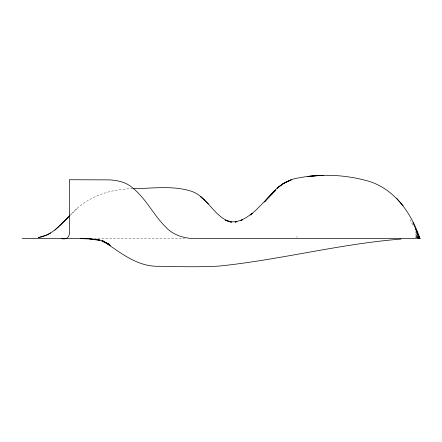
<?xml version="1.0" encoding="UTF-8"?>
<svg xmlns="http://www.w3.org/2000/svg" width="442" height="442" viewBox="0 0 442 442"><rect width="100%" height="100%" fill="white"/><g stroke="black" fill="none" stroke-linecap="round" stroke-linejoin="round"><path stroke-width="0.33" stroke-dasharray="2.21 1.66" d="M77.223 208.513L70.289 215.182C86.096 197.115 108.638 189.242 132.274 188.668M94.08 238.597L184.723 238.597M296.471 236.575L297.289 237.382M409.966 219.613L413.381 226.138"/><path stroke-width="0.66" d="M264.78 201.546C273.443 190.612 284.107 179.933 298.615 177.905C320.406 173.767 343.119 174.612 364.595 180.115C392.861 186.59 411.408 212.293 419.9 238.597L200.298 238.597C187.767 239.26 174.242 236.592 165.512 226.834C152.33 213.713 144.528 195.392 128.683 184.999A34.145 34.145 0 0 0 122.544 182.132L116.406 180.557L110.268 179.888L69.339 179.734L69.339 228.785C70.261 234.763 68.742 240.376 61.466 238.597M264.415 202.033L275.814 190.016L255.432 210.663L250.216 215.005L252.255 213.37L246.642 217.304L241.089 220.387M54.841 230.149L69.814 215.679C60.88 224.812 51.808 235.371 38.471 237.547M241.039 220.453L242.63 219.624L235.045 222.177L236.918 221.613L230.288 221.901L225.193 220.171L231.542 222.111C214.453 217.994 208.232 197.546 191.988 191.441C173.054 185.159 152.501 188.53 132.943 188.635M50.747 232.934L46.653 235.028L38.52 237.542M400.999 239.078C339.854 243.907 280.173 259.824 219.199 266.067C199.281 267.183 179.308 266.692 159.374 266.261C136.887 267.112 119.638 251.901 102.08 240.315L110.268 245.376L102.014 240.868L109.616 244.487L101.494 240.774L88.864 238.713L96.002 239.553M22.1 238.597L88.14 238.597M80.682 238.614L91.709 239.039L99.892 240.012L97.947 239.779M415.767 237.194L419.9 238.597L412.878 222.486M415.767 236.138L419.9 238.597L415.27 228.254M204.392 200.138L200.298 196.353L208.48 203.955M415.767 234.547L419.9 238.597L418.347 235.63M396.899 198.53L403.176 205.911M415.712 231.895L419.9 238.597M280.72 185.353L277.046 188.198L283.399 183.447L291.074 179.955L283.399 183.447L280.72 185.353M319.5 175.54L307.516 176.413L323.334 175.303L319.5 175.54"/></g></svg>
